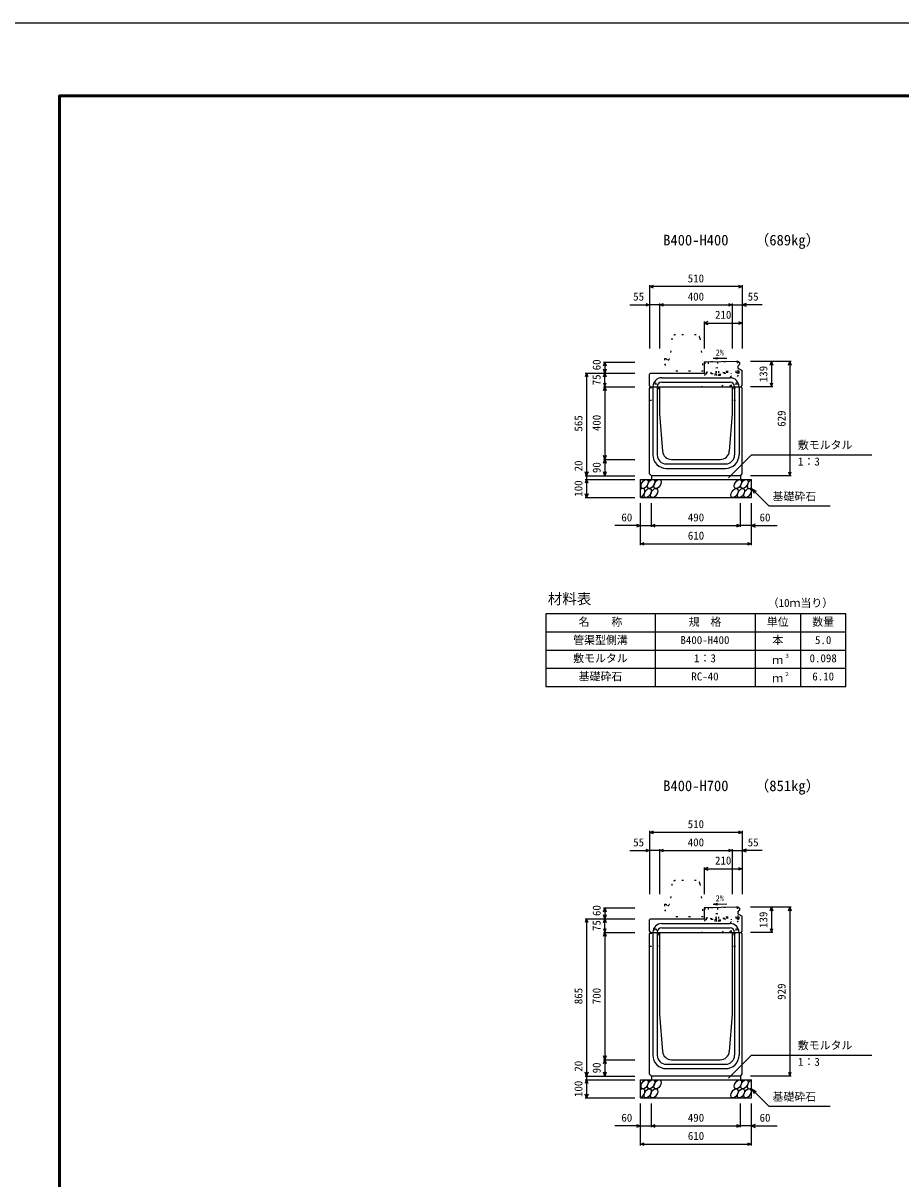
# Model space of a CAD drawing. Units: millimetres, scale not verified. Extents: x -12600 to 12600, y -5940 to 5940.
# Drawn here: x -4000 to 827, y -413 to 5940 of the extents above; entities that cross this region are included whole.
import ezdxf
from ezdxf.enums import TextEntityAlignment as Align

# ---------------------------------------------------------------- set-up
doc = ezdxf.new("R2010")
doc.units = ezdxf.units.MM
doc.header["$LTSCALE"] = 40
doc.linetypes.add('DOTTED', pattern=[1.75, 0.25, -1.5])
for name, color, linetype, lineweight in [('0-0_DIM', 7, 'Continuous', 25), ('0-1_Defpoints', 5, 'Continuous', 25), ('0-2_HATCH', 6, 'Continuous', 25), ('0-3_HYO', 3, 'Continuous', 25), ('0-4_HYO2', 4, 'Continuous', 25), ('0-5_OUTLINE', 3, 'Continuous', 25), ('0-6_OUTLINE2', 4, 'Continuous', 25), ('0-7_TXT', 7, 'Continuous', 25), ('0-8_WAKU', 3, 'Continuous', 25)]:
    doc.layers.add(name, color=color, linetype=linetype, lineweight=lineweight)
doc.styles.add('ＭＳ ゴシック', font='')
doc.styles.get('ＭＳ ゴシック').set_extended_font_data('MS Gothic')

msp = doc.modelspace()

# ---------------------------------------------------------------- linework, layer by layer
at = {"layer": '0-0_DIM'}
for p, q in [((-555, 4498.96), (-555, 4151.46)), ((-45, 4491.46), (-555, 4491.46)), ((-45, 4498.96), (-45, 4151.46)), ((-663.38, 4391.46), (-555, 4391.46)), ((-500, 4391.46), (-555, 4391.46)), ((-500, 4398.96), (-500, 4151.46)), ((-500, 4391.46), (-100, 4391.46)), ((-100, 4398.96), (-100, 4151.46)), ((-100, 4391.46), (-45, 4391.46)), ((63.38, 4391.46), (-45, 4391.46)), ((-255, 4298.96), (-255, 4151.46)), ((-255, 4291.46), (-45, 4291.46)), ((-808.5, 4076.46), (-636, 4076.46)), ((-801, 4076.46), (-801, 4016.46)), ((223.5, 4080.46), (1, 4080.46)), ((116, 4080.46), (116, 3941.46)), ((216, 4080.46), (216, 3451.46)), ((-908.5, 4016.46), (-636, 4016.46)), ((-901, 4016.46), (-901, 3451.46)), ((-801, 3941.46), (-801, 4016.46)), ((-808.5, 3941.46), (-636, 3941.46)), ((-801, 3941.46), (-801, 3541.46)), ((123.5, 3941.46), (1, 3941.46)), ((-121.23, 3440.65), (5, 3566.89)), ((5, 3566.89), (666.46, 3566.89)), ((-808.5, 3541.46), (-636, 3541.46)), ((-801, 3541.46), (-801, 3451.46)), ((-908.5, 3451.46), (-636, 3451.46)), ((-908.5, 3431.46), (-636, 3431.46)), ((-901, 3451.46), (-901, 3431.46)), ((-901, 3431.46), (-901, 3331.46)), ((223.5, 3451.46), (1, 3451.46)), ((5, 3381.46), (100.76, 3285.71)), ((5, 3381.46), (30.98, 3366.46)), ((5, 3381.46), (20, 3355.48)), ((-908.5, 3331.46), (-636, 3331.46)), ((-605, 3070.1), (-605, 3301.46)), ((-545, 3170.1), (-545, 3301.46)), ((-55, 3170.1), (-55, 3301.46)), ((5, 3070.1), (5, 3301.46)), ((100.76, 3285.71), (438.31, 3285.71)), ((-605, 3177.6), (-746.79, 3177.6)), ((-605, 3177.6), (-545, 3177.6)), ((-545, 3177.6), (-55, 3177.6)), ((5, 3177.6), (-55, 3177.6)), ((5, 3177.6), (146.79, 3177.6)), ((-605, 3077.6), (5, 3077.6)), ((-555, 1498.96), (-555, 1151.46)), ((-45, 1491.46), (-555, 1491.46)), ((-45, 1498.96), (-45, 1151.46)), ((-500, 1398.96), (-500, 1151.46)), ((-100, 1398.96), (-100, 1151.46)), ((-663.38, 1391.46), (-555, 1391.46)), ((-500, 1391.46), (-555, 1391.46)), ((-500, 1391.46), (-100, 1391.46)), ((-100, 1391.46), (-45, 1391.46)), ((63.38, 1391.46), (-45, 1391.46)), ((-255, 1298.96), (-255, 1151.46)), ((-255, 1291.46), (-45, 1291.46)), ((223.5, 1080.46), (1, 1080.46)), ((116, 1080.46), (116, 941.46)), ((216, 1080.46), (216, 151.46)), ((-808.5, 1076.46), (-636, 1076.46)), ((-801, 1076.46), (-801, 1016.46)), ((-908.5, 1016.46), (-636, 1016.46)), ((-901, 1016.46), (-901, 151.46)), ((-801, 941.46), (-801, 1016.46)), ((-808.5, 941.46), (-636, 941.46)), ((-801, 941.46), (-801, 241.46)), ((123.5, 941.46), (1, 941.46)), ((-121.23, 140.65), (5, 266.89)), ((5, 266.89), (666.46, 266.89)), ((-808.5, 241.46), (-636, 241.46)), ((-801, 241.46), (-801, 151.46)), ((-908.5, 151.46), (-636, 151.46)), ((-908.5, 131.46), (-636, 131.46)), ((-901, 151.46), (-901, 131.46)), ((-901, 131.46), (-901, 31.46)), ((223.5, 151.46), (1, 151.46)), ((5, 81.46), (100.76, -14.29)), ((5, 81.46), (30.98, 66.46)), ((5, 81.46), (20, 55.48)), ((-908.5, 31.46), (-636, 31.46)), ((-605, -229.9), (-605, 1.46)), ((-545, -129.9), (-545, 1.46)), ((-55, -129.9), (-55, 1.46)), ((5, -229.9), (5, 1.46)), ((100.76, -14.29), (438.31, -14.29)), ((-605, -122.4), (-746.79, -122.4)), ((-605, -122.4), (-545, -122.4)), ((-545, -122.4), (-55, -122.4)), ((5, -122.4), (-55, -122.4)), ((5, -122.4), (146.79, -122.4)), ((-605, -222.4), (5, -222.4))]:
    msp.add_line(p, q, dxfattribs=at)
for points in [[(-533.86, 4483.77), (-555, 4491.46), (-533.86, 4499.16)], [(-66.14, 4499.16), (-45, 4491.46), (-66.14, 4483.77)], [(-576.14, 4399.16), (-555, 4391.46), (-576.14, 4383.77)], [(-478.86, 4383.77), (-500, 4391.46), (-478.86, 4399.16)], [(-121.14, 4399.16), (-100, 4391.46), (-121.14, 4383.77)], [(-23.86, 4399.16), (-45, 4391.46), (-23.86, 4383.77)], [(-233.86, 4299.16), (-255, 4291.46), (-233.86, 4283.77)], [(-66.14, 4299.16), (-45, 4291.46), (-66.14, 4283.77)], [(-808.7, 4055.32), (-801, 4076.46), (-793.3, 4055.32)], [(108.3, 4059.32), (116, 4080.46), (123.7, 4059.32)], [(208.3, 4059.32), (216, 4080.46), (223.7, 4059.32)], [(-893.3, 3995.32), (-901, 4016.46), (-908.7, 3995.32)], [(-793.3, 4037.61), (-801, 4016.46), (-808.7, 4037.61)], [(-808.7, 3995.32), (-801, 4016.46), (-793.3, 3995.32)], [(-808.7, 3962.61), (-801, 3941.46), (-793.3, 3962.61)], [(-808.7, 3920.32), (-801, 3941.46), (-793.3, 3920.32)], [(108.3, 3962.61), (116, 3941.46), (123.7, 3962.61)], [(-793.3, 3562.61), (-801, 3541.46), (-808.7, 3562.61)], [(-808.7, 3520.32), (-801, 3541.46), (-793.3, 3520.32)], [(-893.3, 3472.61), (-901, 3451.46), (-908.7, 3472.61)], [(-893.3, 3410.32), (-901, 3431.46), (-908.7, 3410.32)], [(-793.3, 3472.61), (-801, 3451.46), (-808.7, 3472.61)], [(208.3, 3472.61), (216, 3451.46), (223.7, 3472.61)], [(-893.3, 3352.61), (-901, 3331.46), (-908.7, 3352.61)], [(-626.14, 3185.29), (-605, 3177.6), (-626.14, 3169.9)], [(-523.86, 3169.9), (-545, 3177.6), (-523.86, 3185.29)], [(-76.14, 3185.29), (-55, 3177.6), (-76.14, 3169.9)], [(26.14, 3185.29), (5, 3177.6), (26.14, 3169.9)], [(-583.86, 3069.9), (-605, 3077.6), (-583.86, 3085.29)], [(-16.14, 3085.29), (5, 3077.6), (-16.14, 3069.9)], [(-533.86, 1483.77), (-555, 1491.46), (-533.86, 1499.16)], [(-66.14, 1499.16), (-45, 1491.46), (-66.14, 1483.77)], [(-576.14, 1399.16), (-555, 1391.46), (-576.14, 1383.77)], [(-478.86, 1383.77), (-500, 1391.46), (-478.86, 1399.16)], [(-121.14, 1399.16), (-100, 1391.46), (-121.14, 1383.77)], [(-23.86, 1399.16), (-45, 1391.46), (-23.86, 1383.77)], [(-233.86, 1299.16), (-255, 1291.46), (-233.86, 1283.77)], [(-66.14, 1299.16), (-45, 1291.46), (-66.14, 1283.77)], [(108.3, 1059.32), (116, 1080.46), (123.7, 1059.32)], [(208.3, 1059.32), (216, 1080.46), (223.7, 1059.32)], [(-808.7, 1055.32), (-801, 1076.46), (-793.3, 1055.32)], [(-793.3, 1037.61), (-801, 1016.46), (-808.7, 1037.61)], [(-893.3, 995.32), (-901, 1016.46), (-908.7, 995.32)], [(-808.7, 995.32), (-801, 1016.46), (-793.3, 995.32)], [(-808.7, 962.61), (-801, 941.46), (-793.3, 962.61)], [(108.3, 962.61), (116, 941.46), (123.7, 962.61)], [(-808.7, 920.32), (-801, 941.46), (-793.3, 920.32)], [(-793.3, 262.61), (-801, 241.46), (-808.7, 262.61)], [(-808.7, 220.32), (-801, 241.46), (-793.3, 220.32)], [(-893.3, 172.61), (-901, 151.46), (-908.7, 172.61)], [(-893.3, 110.32), (-901, 131.46), (-908.7, 110.32)], [(-793.3, 172.61), (-801, 151.46), (-808.7, 172.61)], [(208.3, 172.61), (216, 151.46), (223.7, 172.61)], [(-893.3, 52.61), (-901, 31.46), (-908.7, 52.61)], [(-626.14, -114.71), (-605, -122.4), (-626.14, -130.1)], [(-523.86, -130.1), (-545, -122.4), (-523.86, -114.71)], [(-76.14, -114.71), (-55, -122.4), (-76.14, -130.1)], [(26.14, -114.71), (5, -122.4), (26.14, -130.1)], [(-583.86, -230.1), (-605, -222.4), (-583.86, -214.71)], [(-16.14, -214.71), (5, -222.4), (-16.14, -230.1)]]:
    msp.add_lwpolyline(points, dxfattribs=at)
at = {"layer": '0-1_Defpoints'}
msp.add_lwpolyline([(-4200, -5940), (12600, -5940), (12600, 5940), (-4200, 5940)], close=True, dxfattribs=at)
at = {"layer": '0-2_HATCH', "linetype": 'DOTTED'}
for p, q in [((-67.54, 4080.32), (-244, 4076.69)), ((-241.65, 4011.22), (-243, 4076.71)), ((-238.75, 4015.78), (-240, 4076.77)), ((-233, 4076.91), (-231.75, 4015.92)), ((-186.76, 4016.85), (-188.01, 4077.84)), ((-181.02, 4077.98), (-179.76, 4017)), ((-130.77, 4018.01), (-132.03, 4078.99)), ((-123.77, 4018.15), (-125.03, 4079.14)), ((-78.78, 4019.08), (-80.04, 4080.07)), ((-73.04, 4080.21), (-71.78, 4019.22)), ((-68.54, 4080.3), (-64.04, 4080.4)), ((-67.37, 4023.81), (-68.54, 4080.3)), ((-62.75, 4017.91), (-64.04, 4080.4)), ((-71.78, 4019.22), (-241.74, 4015.72)), ((-65.69, 4014.85), (-241.65, 4011.22)), ((-187.96, 4012.33), (-187.76, 4002.33)), ((-174.11, 4012.61), (-173.9, 4002.61)), ((-173.13, 4017.13), (-173.73, 4046.13)), ((-67.54, 1080.32), (-244, 1076.69)), ((-73.04, 1080.21), (-71.78, 1019.22)), ((-68.54, 1080.3), (-64.04, 1080.4)), ((-67.37, 1023.81), (-68.54, 1080.3)), ((-62.75, 1017.91), (-64.04, 1080.4)), ((-241.65, 1011.22), (-243, 1076.71)), ((-71.78, 1019.22), (-241.74, 1015.72)), ((-238.75, 1015.78), (-240, 1076.77)), ((-233, 1076.91), (-231.75, 1015.92)), ((-186.76, 1016.85), (-188.01, 1077.84)), ((-181.02, 1077.98), (-179.76, 1017)), ((-173.13, 1017.13), (-173.73, 1046.13)), ((-130.77, 1018.01), (-132.03, 1078.99)), ((-123.77, 1018.15), (-125.03, 1079.14)), ((-78.78, 1019.08), (-80.04, 1080.07)), ((-65.69, 1014.85), (-241.65, 1011.22)), ((-187.96, 1012.33), (-187.76, 1002.33)), ((-174.11, 1012.61), (-173.9, 1002.61))]:
    msp.add_line(p, q, dxfattribs=at)
for points in [[(-244, 4076.69), (-252, 4076.52), (-250.66, 4011.53), (-241.66, 4011.72)], [(-189.13, 4016.8), (-189.72, 4045.8), (-173.73, 4046.13)], [(-244, 1076.69), (-252, 1076.52), (-250.66, 1011.53), (-241.66, 1011.72)], [(-189.13, 1016.8), (-189.72, 1045.8), (-173.73, 1046.13)]]:
    msp.add_lwpolyline(points, dxfattribs=at)
for points in [[(-194.89, 4012.18), (-167.18, 4012.76), (-166.97, 4002.76), (-194.68, 4002.19)], [(-194.89, 1012.18), (-167.18, 1012.76), (-166.97, 1002.76), (-194.68, 1002.19)]]:
    msp.add_lwpolyline(points, close=True, dxfattribs=at)
for centre, radius in [((-71.87, 4023.72), 4.5), ((-65.75, 4017.85), 3), ((-71.87, 1023.72), 4.5), ((-65.75, 1017.85), 3)]:
    msp.add_arc(centre, radius, 271.18119, 1.18119, dxfattribs=at)
at = {"layer": '0-2_HATCH'}
for centre in [(-582.11, 3406.46), (-546.63, 3406.46), (-511.16, 3406.46), (-68.95, 3406.46), (-33.48, 3406.46), (-565.23, 3356.46), (-529.75, 3356.46), (-87.55, 3356.46), (-52.07, 3356.46), (-16.59, 3356.46), (-582.11, 106.46), (-546.63, 106.46), (-511.16, 106.46), (-68.95, 106.46), (-33.48, 106.46), (-565.23, 56.46), (-529.75, 56.46), (-87.55, 56.46), (-52.07, 56.46), (-16.59, 56.46)]:
    msp.add_ellipse(centre, major_axis=(14.54, 23.54), ratio=0.5792, dxfattribs=at)
for centre, start_param, end_param in [((-600.7, 3356.46), 3.7419964, 7.318141), ((2, 3406.46), 0.6666252, 4.1103269), ((2, 106.46), 0.6666252, 4.1103269), ((-600.7, 56.46), 3.7419964, 7.318141)]:
    msp.add_ellipse(centre, major_axis=(14.54, 23.54), ratio=0.5792, start_param=start_param, end_param=end_param, dxfattribs=at)
at = {"layer": '0-3_HYO'}
for p, q in [((-525, 2693.36), (-525, 2293.36)), ((25, 2693.36), (25, 2293.36)), ((275, 2693.36), (275, 2293.36)), ((-1125, 2593.36), (525, 2593.36))]:
    msp.add_line(p, q, dxfattribs=at)
msp.add_lwpolyline([(-1125, 2293.36), (525, 2293.36), (525, 2693.36), (-1125, 2693.36)], close=True, dxfattribs=at)
at = {"layer": '0-4_HYO2'}
for p, q in [((-1125, 2493.36), (525, 2493.36)), ((-1125, 2393.36), (525, 2393.36))]:
    msp.add_line(p, q, dxfattribs=at)
at = {"layer": '0-5_OUTLINE', "linetype": 'DOTTED'}
for p, q in [((-431.81, 4208.41), (-443, 4096.46)), ((-298.1, 4226.46), (-411.9, 4226.46)), ((-278.2, 4208.45), (-260, 4026.46)), ((-473, 4096.46), (-473, 4066.46)), ((-473, 4096.46), (-465, 4096.46)), ((-473, 4066.46), (-450, 4026.46)), ((-260, 4026.46), (-450, 4026.46)), ((-431.81, 1208.41), (-443, 1096.46)), ((-298.1, 1226.46), (-411.9, 1226.46)), ((-278.2, 1208.45), (-260, 1026.46)), ((-473, 1096.46), (-473, 1066.46)), ((-473, 1096.46), (-465, 1096.46)), ((-473, 1066.46), (-450, 1026.46)), ((-260, 1026.46), (-450, 1026.46))]:
    msp.add_line(p, q, dxfattribs=at)
at = {"layer": '0-5_OUTLINE'}
for p, q in [((-67, 4080.34), (-255, 4076.46)), ((-255, 4076.46), (-255, 4016.46)), ((-67, 4080.34), (-61, 4074.46)), ((-61, 4074.46), (-61, 4063.46)), ((-555, 4010.46), (-549, 4016.46)), ((-555, 3947.46), (-555, 4010.46)), ((-549, 4016.46), (-255, 4016.46)), ((-70, 4053.46), (-61, 4063.46)), ((-70, 4053.46), (-70, 4043.46)), ((-70, 4043.46), (-45, 4030.46)), ((-45, 3947.46), (-45, 4030.46)), ((-549, 3941.46), (-555, 3947.46)), ((-555, 3931.46), (-550, 3941.46)), ((-550, 3941.46), (-50, 3941.46)), ((-500, 3941.46), (-500, 3791.46)), ((-100, 3941.46), (-100, 3791.46)), ((-51, 3941.46), (-45, 3947.46)), ((-45, 3931.46), (-50, 3941.46)), ((-555, 3461.46), (-555, 3931.46)), ((-45, 3461.46), (-45, 3931.46)), ((-500, 3791.46), (-483.68, 3587.48)), ((-100, 3791.46), (-116.32, 3587.48)), ((-433.84, 3541.46), (-166.16, 3541.46)), ((-605, 3431.46), (5, 3431.46)), ((-605, 3331.46), (-605, 3431.46)), ((-555, 3461.46), (-545, 3451.46)), ((-55, 3451.46), (-545, 3451.46)), ((-545, 3451.46), (-545, 3431.46)), ((-55, 3451.46), (-45, 3461.46)), ((-55, 3451.46), (-55, 3431.46)), ((5, 3331.46), (5, 3431.46)), ((-605, 3331.46), (5, 3331.46)), ((-67, 1080.34), (-255, 1076.46)), ((-67, 1080.34), (-61, 1074.46)), ((-255, 1076.46), (-255, 1016.46)), ((-70, 1053.46), (-61, 1063.46)), ((-70, 1053.46), (-70, 1043.46)), ((-70, 1043.46), (-45, 1030.46)), ((-61, 1074.46), (-61, 1063.46)), ((-45, 947.46), (-45, 1030.46)), ((-555, 1010.46), (-549, 1016.46)), ((-555, 947.46), (-555, 1010.46)), ((-549, 1016.46), (-255, 1016.46)), ((-555, 947.46), (-549, 941.46)), ((-555, 161.46), (-555, 931.46)), ((-100, 941.46), (-100, 491.46)), ((-51, 941.46), (-45, 947.46)), ((-45, 931.46), (-50, 941.46)), ((-45, 161.46), (-45, 931.46)), ((-100, 491.46), (-116.32, 287.48)), ((-433.84, 241.46), (-166.16, 241.46)), ((-605, 131.46), (5, 131.46)), ((-605, 31.46), (-605, 131.46)), ((-555, 161.46), (-545, 151.46)), ((-55, 151.46), (-545, 151.46)), ((-545, 151.46), (-545, 131.46)), ((-55, 151.46), (-45, 161.46)), ((-55, 151.46), (-55, 131.46)), ((5, 31.46), (5, 131.46)), ((-605, 31.46), (5, 31.46))]:
    msp.add_line(p, q, dxfattribs=at)
at = {"layer": '0-5_OUTLINE', "linetype": 'DOTTED'}
for points in [[(-465, 4096.46), (-455, 4086.46), (-445, 4096.46), (-443, 4096.46)], [(-465, 1096.46), (-455, 1086.46), (-445, 1096.46), (-443, 1096.46)]]:
    msp.add_lwpolyline(points, dxfattribs=at)
at = {"layer": '0-5_OUTLINE'}
for points in [[(-555, 931.46), (-550, 941.46), (-50, 941.46)], [(-500, 941.46), (-500, 491.46), (-483.68, 287.48)]]:
    msp.add_lwpolyline(points, dxfattribs=at)
at = {"layer": '0-5_OUTLINE', "linetype": 'DOTTED'}
for centre, start, end in [((-411.9, 4206.46), 90, 174.40835), ((-298.1, 4206.46), 4.08463, 90), ((-411.9, 1206.46), 90, 174.40835), ((-298.1, 1206.46), 4.08463, 90)]:
    msp.add_arc(centre, 20, start, end, dxfattribs=at)
at = {"layer": '0-5_OUTLINE'}
for centre, start, end in [((-433.84, 3591.46), 184.57392, 270), ((-166.16, 3591.46), 270, 355.42608), ((-433.84, 291.46), 184.57392, 270), ((-166.16, 291.46), 270, 355.42608)]:
    msp.add_arc(centre, 50, start, end, dxfattribs=at)
at = {"layer": '0-6_OUTLINE2', "linetype": 'DOTTED'}
for p, q in [((-250.67, 4012.04), (-270, 3941.46)), ((-156.89, 3941.46), (-68.53, 4042.7)), ((-114.35, 3941.46), (-46.63, 4031.31)), ((-105, 3941.46), (-105, 4014.04)), ((-533, 3961.96), (-521, 3961.96)), ((-533, 3961.96), (-533, 3936.96)), ((-521, 3961.96), (-521, 3936.96)), ((-81, 3961.96), (-69, 3961.96)), ((-81, 3961.96), (-81, 3936.96)), ((-69, 3961.96), (-69, 3936.96)), ((-552.25, 3936.96), (-508, 3936.96)), ((-508, 3936.96), (-508, 3866.46)), ((-92, 3936.96), (-92, 3866.46)), ((-92, 3936.96), (-47.75, 3936.96)), ((-555, 3866.46), (-508, 3866.46)), ((-92, 3866.46), (-45, 3866.46)), ((-156.89, 941.46), (-68.53, 1042.7)), ((-114.35, 941.46), (-46.63, 1031.31)), ((-531, 961.96), (-519, 961.96)), ((-531, 961.96), (-531, 936.96)), ((-519, 961.96), (-519, 936.96)), ((-250.67, 1012.04), (-270, 941.46)), ((-105, 941.46), (-105, 1014.04)), ((-81, 961.96), (-69, 961.96)), ((-81, 961.96), (-81, 936.96)), ((-69, 961.96), (-69, 936.96)), ((-552.25, 936.96), (-508, 936.96)), ((-508, 936.96), (-508, 866.46)), ((-92, 936.96), (-92, 866.46)), ((-92, 936.96), (-47.75, 936.96)), ((-555, 866.46), (-508, 866.46)), ((-92, 866.46), (-45, 866.46))]:
    msp.add_line(p, q, dxfattribs=at)
at = {"layer": '0-6_OUTLINE2'}
for p, q in [((-537, 3941.46), (-537, 3566.46)), ((-513, 3941.46), (-513, 3566.46)), ((-488, 3990.46), (-112, 3990.46)), ((-488, 3966.46), (-112, 3966.46)), ((-87, 3941.46), (-87, 3566.46)), ((-63, 3941.46), (-63, 3566.46)), ((-463, 3516.46), (-137, 3516.46)), ((-463, 3492.46), (-137, 3492.46)), ((-488, 990.46), (-112, 990.46)), ((-488, 966.46), (-112, 966.46)), ((-537, 941.46), (-537, 266.46)), ((-513, 941.46), (-513, 266.46)), ((-87, 941.46), (-87, 266.46)), ((-63, 941.46), (-63, 266.46)), ((-463, 216.46), (-137, 216.46)), ((-463, 192.46), (-137, 192.46))]:
    msp.add_line(p, q, dxfattribs=at)
for centre, radius, start, end in [((-488, 3941.46), 49, 90, 180), ((-488, 3941.46), 25, 90, 180), ((-112, 3941.46), 49, 0, 90), ((-112, 3941.46), 25, 0, 90), ((-463, 3566.46), 74, 180, 270), ((-463, 3566.46), 50, 180, 270), ((-137, 3566.46), 50, 270, 0), ((-137, 3566.46), 74, 270, 0), ((-488, 941.46), 49, 90, 180), ((-488, 941.46), 25, 90, 180), ((-112, 941.46), 49, 0, 90), ((-112, 941.46), 25, 0, 90), ((-463, 266.46), 74, 180, 270), ((-463, 266.46), 50, 180, 270), ((-137, 266.46), 50, 270, 0), ((-137, 266.46), 74, 270, 0)]:
    msp.add_arc(centre, radius, start, end, dxfattribs=at)
at = {"layer": '0-7_TXT'}
for p, q in [((-204.81, 4097.42), (-181.26, 4102.04)), ((-204.81, 4097.42), (-130.67, 4098.83)), ((-204.81, 4097.42), (-181.1, 4093.71)), ((-204.81, 1097.42), (-181.26, 1102.04)), ((-204.81, 1097.42), (-130.67, 1098.83)), ((-204.81, 1097.42), (-181.1, 1093.71))]:
    msp.add_line(p, q, dxfattribs=at)
at = {"layer": '0-8_WAKU', "lineweight": 50}
msp.add_lwpolyline([(-3800, -5540), (12200, -5540), (12200, 5540), (-3800, 5540)], close=True, dxfattribs=at)

# ---------------------------------------------------------------- texts
at = {"layer": '0-0_DIM', "style": 'ＭＳ ゴシック'}
for s, p in [('510', (-345, 4501.46)), ('55', (-644.84, 4401.46)), ('400', (-345, 4401.46)), ('55', (-15.16, 4401.46)), ('210', (-195, 4301.46)), ('敷モルタル', (260.6, 3585.62)), ('1：3', (261.6, 3494.93)), ('基礎砕石', (121.32, 3302.88)), ('60', (-710, 3187.6)), ('490', (-344.47, 3187.6)), ('60', (50, 3187.6)), ('610', (-344.47, 3087.6)), ('510', (-345, 1501.46)), ('55', (-644.84, 1401.46)), ('400', (-345, 1401.46)), ('55', (-15.16, 1401.46)), ('210', (-195, 1301.46)), ('敷モルタル', (260.6, 285.62)), ('1：3', (261.6, 194.93)), ('基礎砕石', (121.32, 2.88)), ('60', (-710, -112.4)), ('490', (-344.47, -112.4)), ('60', (50, -112.4)), ('610', (-344.47, -212.4))]:
    msp.add_text(s, height=43.99, dxfattribs=at).set_placement(p, align=Align.BOTTOM_LEFT)
for s, p in [('60', (-811, 4031.46)), ('75', (-811, 3948.96)), ('139', (106, 3965.96)), ('565', (-911, 3694.46)), ('400', (-811, 3696.96)), ('629', (206, 3720.96)), ('20', (-911, 3475.78)), ('90', (-811, 3466.46)), ('100', (-911, 3336.46)), ('60', (-811, 1031.46)), ('139', (106, 965.96)), ('75', (-811, 948.96)), ('929', (206, 570.96)), ('865', (-911, 546.71)), ('700', (-811, 546.71)), ('20', (-911, 175.78)), ('90', (-811, 166.46)), ('100', (-911, 36.46))]:
    msp.add_text(s, height=43.99, rotation=90, dxfattribs=at).set_placement(p, align=Align.BOTTOM_LEFT)
at = {"layer": '0-7_TXT', "style": 'ＭＳ ゴシック'}
for s, height, p in [('B400-H400', 58.65, (-480, 4700.44)), ('（689kg）', 58.65, (23.7, 4700.44)), ('2%', 32.99, (-190.86, 4102.9)), ('材料表', 58.65, (-1115, 2728.36)), ('（10ｍ当り）', 43.99, (95, 2717.36)), ('名\u3000\u3000称', 43.99, (-945, 2613.36)), ('規\u3000格', 43.99, (-340, 2613.36)), ('単位', 43.99, (90, 2613.36)), ('数量', 43.99, (340, 2613.36)), ('管渠型側溝', 43.99, (-975, 2513.36)), ('B400-H400', 43.99, (-385, 2513.36)), ('本', 43.99, (120, 2513.36)), ('5.0', 43.99, (355, 2513.36)), ('敷モルタル', 43.99, (-975, 2413.36)), ('1：3', 43.99, (-310, 2413.36)), ('ｍ', 43.99, (120, 2403.36)), ('３', 21.99, (185.54, 2443.73)), ('0.098', 43.99, (325, 2413.36)), ('基礎砕石', 43.99, (-945, 2313.36)), ('RC-40', 43.99, (-325, 2313.36)), ('２', 21.99, (185.54, 2343.73)), ('6.10', 43.99, (340, 2313.36)), ('ｍ', 43.99, (120, 2303.36)), ('（851kg）', 58.65, (23.7, 1700.44)), ('B400-H700', 58.65, (-480, 1700.44)), ('2%', 32.99, (-190.86, 1102.9))]:
    msp.add_text(s, height=height, dxfattribs=at).set_placement(p, align=Align.BOTTOM_LEFT)

doc.saveas('drawing.dxf')
